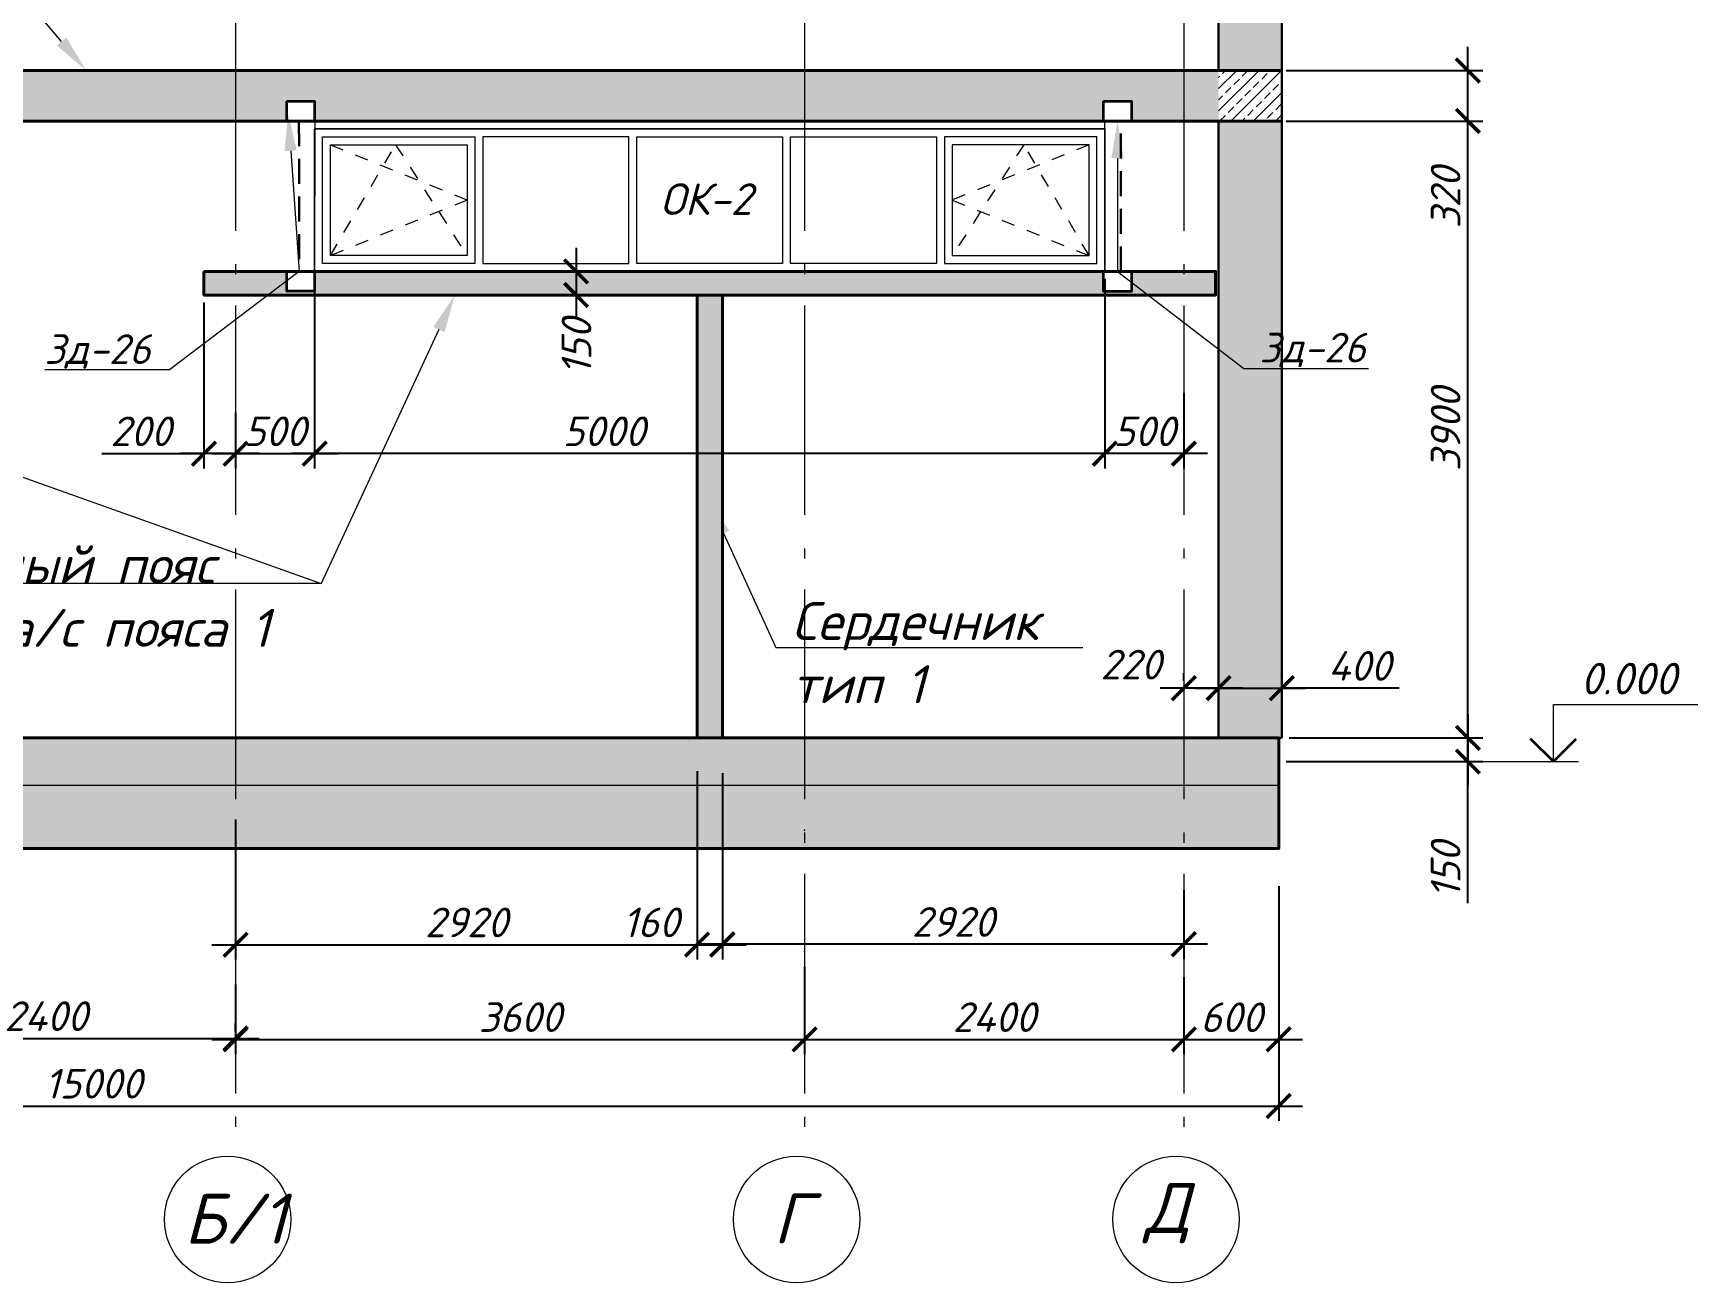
# Model space of a CAD drawing. Header units: millimetres. Extents: x -238377 to 196118, y -123284 to 30177.
# Drawn here: x 168421 to 178952, y -115745 to -107845 of the extents above; entities that cross this region are included whole.
import ezdxf
from ezdxf import colors
from ezdxf.entities.mleader import LeaderData, LeaderLine
from ezdxf.math import Vec2, Vec3

# ---------------------------------------------------------------- set-up
doc = ezdxf.new("R2010")
doc.units = ezdxf.units.MM
doc.header["$MEASUREMENT"] = 0
for name, pattern in [('Double Dashed', [1797.222233, 1325, -211.666656, 63.333344, -197.222233]), ('HIDDEN2', [4.7625, 3.175, -1.5875]), ('Штриховая', [5644.444466, 2822.222233, -2822.222233])]:
    doc.linetypes.add(name, pattern=pattern)
doc.layers.get('0').update_dxf_attribs({"lineweight": 5})
doc.layers.add('#Hatch', color=7, linetype='Continuous', lineweight=5, true_color=0x4d4d4d)
doc.layers.add('#Каркас', color=7, linetype='Continuous', lineweight=5, true_color=0x757575)
for name, color, linetype, lineweight in [('#Бетон монолитные пояса', 34, 'Continuous', 35), ('#Бетон разрез', 20, 'Continuous', 40), ('#Выноски', 150, 'Continuous', 15), ('#Газобетон', 152, 'Continuous', 35), ('#размеры', 7, 'Continuous', 5), ('Линия пунктир', 190, 'HIDDEN2', 9), ('Окна ArchiCAD_Ном._пера__95', 251, 'Continuous', 9), ('оси_Ном._пера__96', 7, 'Continuous', 5), ('оси_Ном._пера__97', 7, 'Continuous', 20), ('чертеж_Ном._пера__91', 250, 'Continuous', 5), ('чертеж_Ном._пера__96', 7, 'Continuous', 13), ('чертеж_Ном._пера__98', 7, 'Continuous', 35)]:
    doc.layers.add(name, color=color, linetype=linetype, lineweight=lineweight)
doc.layers.add('NoPrint', color=18, linetype='Continuous', plot=False)
doc.layers.add('оси', color=7, linetype='Continuous')
doc.styles.add('STEP PR', font='isocpeui.ttf')
doc.dimstyles.new('SPDS', dxfattribs={"dimscale": 10, "dimtxt": 2.5, "dimasz": 2, "dimexe": 1.25, "dimexo": 0.625, "dimtad": 1, "dimdec": 0, "dimrnd": 0.001, "dimtxsty": 'STEP PR', "dimblk": 'ARCHTICK', "dimcen": 2.5, "dimdle": 2, "dimclrd": 256, "dimclre": 256, "dimclrt": 7, "dimadec": 0, "dimazin": 2, "dimtfac": 0.75, "dimtdec": 0, "dimtmove": 1, "dimatfit": 3, "dimfxl": 1, "dimtolj": 1, "dimarcsym": 1})

# ---------------------------------------------------------------- blocks, each defined once
blk = doc.blocks.new('_ArchTick')
at = {"color": 0, "linetype": 'ByBlock', "const_width": 0.15}
blk.add_lwpolyline([(-0.5, -0.5), (0.5, 0.5)], dxfattribs=at)
blk = doc.blocks.new('*D887')
at = {"layer": '#размеры', "lineweight": -2, "transparency": 16777216}
for p, q in [((173301, -113860), (173301, -114300)), ((175701, -113986), (175701, -114300)), ((173151, -114207), (175851, -114207))]:
    blk.add_line(p, q, dxfattribs=at)
at = {"layer": 'Defpoints', "color": 0, "transparency": 16777216}
for p in [(173301, -113814), (175701, -113939), (175701, -114207)]:
    blk.add_point(p, dxfattribs=at)
at = {"layer": '#размеры', "lineweight": -2, "transparency": 16777216, "xscale": 150, "yscale": 150, "zscale": 150, "rotation": 180}
blk.add_blockref('_ArchTick', (173301, -114207), dxfattribs=at)
at = {"layer": '#размеры', "lineweight": -2, "transparency": 16777216, "xscale": 150, "yscale": 150, "zscale": 150}
blk.add_blockref('_ArchTick', (175701, -114207), dxfattribs=at)
at = {"layer": '#размеры', "color": 7, "lineweight": 5, "transparency": 16777216, "insert": (174501, -114066), "char_height": 187.5, "attachment_point": 5, "style": 'STEP PR'}
blk.add_mtext('\\A1;2400', dxfattribs=at)
blk = doc.blocks.new('*D888')
at = {"layer": '#размеры', "lineweight": -2, "transparency": 16777216}
for p, q in [((173301, -113747), (173301, -114300)), ((169701, -113860), (169701, -114300)), ((169551, -114207), (173451, -114207))]:
    blk.add_line(p, q, dxfattribs=at)
at = {"layer": 'Defpoints', "color": 0, "transparency": 16777216}
for p in [(173301, -113701), (169701, -113814), (173301, -114207)]:
    blk.add_point(p, dxfattribs=at)
at = {"layer": '#размеры', "lineweight": -2, "transparency": 16777216, "xscale": 150, "yscale": 150, "zscale": 150, "rotation": 180}
blk.add_blockref('_ArchTick', (169701, -114207), dxfattribs=at)
at = {"layer": '#размеры', "lineweight": -2, "transparency": 16777216, "xscale": 150, "yscale": 150, "zscale": 150}
blk.add_blockref('_ArchTick', (173301, -114207), dxfattribs=at)
at = {"layer": '#размеры', "color": 7, "lineweight": 5, "transparency": 16777216, "insert": (171501, -114066), "char_height": 187.5, "attachment_point": 5, "style": 'STEP PR'}
blk.add_mtext('\\A1;3600', dxfattribs=at)
blk = doc.blocks.new('A$C2414244B')
at = {"layer": 'Окна ArchiCAD_Ном._пера__95', "color": 251, "linetype": 'Continuous', "true_color": 0x5c5c5c}
for p, q in [((-3328, 555), (-3328, -345)), ((1672, 555), (-3328, 555)), ((1672, -345), (1672, 555)), ((1672, 555), (1672, -345)), ((-3328, -345), (1672, -345))]:
    blk.add_line(p, q, dxfattribs=at)
at = {"layer": 'Окна ArchiCAD_Ном._пера__95', "color": 251, "lineweight": 15, "true_color": 0x5c5c5c}
blk.add_lwpolyline([(-3328, 555), (1672, 555), (1672, -346), (-3328, -346)], close=True, dxfattribs=at)
at = {"layer": 'Окна ArchiCAD_Ном._пера__95', "color": 251, "true_color": 0x5c5c5c}
for points in [[(-3278, 505), (-2313, 505), (-2313, -296), (-3278, -296)], [(-3228, 455), (-2363, 455), (-2363, -246), (-3228, -246)], [(-1340, 505), (-2263, 505), (-2263, -296), (-1340, -296)], [(-1290, 505), (-367, 505), (-367, -296), (-1290, -296)], [(-317, 505), (606, 505), (606, -296), (-317, -296)], [(1622, 505), (657, 505), (657, -296), (1622, -296)], [(1572, 455), (707, 455), (707, -246), (1572, -246)]]:
    blk.add_lwpolyline(points, close=True, dxfattribs=at)
at = {"layer": 'Окна ArchiCAD_Ном._пера__95', "color": 251, "linetype": 'Штриховая', "ltscale": 0.03, "true_color": 0x5c5c5c}
for points in [[(-3228, -246), (-2815, 455), (-2363, -246)], [(-3228, 455), (-2363, 105), (-3228, -246)], [(1572, -246), (1160, 455), (707, -246)], [(1572, 455), (707, 105), (1572, -246)]]:
    blk.add_lwpolyline(points, dxfattribs=at)
blk = doc.blocks.new('*D889')
at = {"layer": '#размеры', "lineweight": -2, "transparency": 16777216}
for p, q in [((177498, -108550), (177498, -107930)), ((176348, -108080), (177592, -108080)), ((176348, -108400), (177592, -108400)), ((177498, -109131), (177498, -108400))]:
    blk.add_line(p, q, dxfattribs=at)
at = {"layer": 'Defpoints', "color": 0, "transparency": 16777216}
for p in [(176301, -108080), (177498, -108080), (176301, -108400)]:
    blk.add_point(p, dxfattribs=at)
at = {"layer": '#размеры', "lineweight": -2, "transparency": 16777216, "xscale": 150, "yscale": 150, "zscale": 150}
for p, rotation in [((177498, -108080), 90), ((177498, -108400), 270)]:
    blk.add_blockref('_ArchTick', p, dxfattribs=dict(at, rotation=rotation))
at = {"layer": '#размеры', "color": 7, "lineweight": 5, "transparency": 16777216, "insert": (177357, -108885), "char_height": 187.5, "attachment_point": 5, "rotation": 90, "style": 'STEP PR'}
blk.add_mtext('\\A1;320', dxfattribs=at)
blk = doc.blocks.new('*D890')
at = {"layer": '#размеры', "lineweight": -2, "transparency": 16777216}
for p, q in [((161301, -112070), (161301, -114721)), ((176301, -113238), (176301, -114721)), ((161151, -114628), (176451, -114628))]:
    blk.add_line(p, q, dxfattribs=at)
at = {"layer": 'Defpoints', "color": 0, "transparency": 16777216}
for p in [(161301, -112023), (176301, -113191), (176301, -114628)]:
    blk.add_point(p, dxfattribs=at)
at = {"layer": '#размеры', "lineweight": -2, "transparency": 16777216, "xscale": 150, "yscale": 150, "zscale": 150, "rotation": 180}
blk.add_blockref('_ArchTick', (161301, -114628), dxfattribs=at)
at = {"layer": '#размеры', "lineweight": -2, "transparency": 16777216, "xscale": 150, "yscale": 150, "zscale": 150}
blk.add_blockref('_ArchTick', (176301, -114628), dxfattribs=at)
at = {"layer": '#размеры', "color": 7, "lineweight": 5, "transparency": 16777216, "insert": (168801, -114487), "char_height": 187.5, "attachment_point": 5, "style": 'STEP PR'}
blk.add_mtext('\\A1;15000', dxfattribs=at)
blk = doc.blocks.new('*D891')
at = {"layer": '#размеры', "lineweight": -2, "transparency": 16777216}
for p, q in [((167301, -113547), (167301, -114294)), ((169701, -114154), (169701, -114107)), ((167151, -114201), (169851, -114201))]:
    blk.add_line(p, q, dxfattribs=at)
at = {"layer": 'Defpoints', "color": 0, "transparency": 16777216}
for p in [(167301, -113500), (169701, -114201), (169701, -114201)]:
    blk.add_point(p, dxfattribs=at)
at = {"layer": '#размеры', "lineweight": -2, "transparency": 16777216, "xscale": 150, "yscale": 150, "zscale": 150, "rotation": 180}
blk.add_blockref('_ArchTick', (167301, -114201), dxfattribs=at)
at = {"layer": '#размеры', "lineweight": -2, "transparency": 16777216, "xscale": 150, "yscale": 150, "zscale": 150}
blk.add_blockref('_ArchTick', (169701, -114201), dxfattribs=at)
at = {"layer": '#размеры', "color": 7, "lineweight": 5, "transparency": 16777216, "insert": (168501, -114060), "char_height": 187.5, "attachment_point": 5, "style": 'STEP PR'}
blk.add_mtext('\\A1;2400', dxfattribs=at)
blk = doc.blocks.new('*D893')
at = {"layer": '#размеры', "lineweight": -2, "transparency": 16777216}
for p, q in [((171856, -109201), (171856, -109650)), ((171853, -109351), (171950, -109351)), ((171853, -109500), (171950, -109500))]:
    blk.add_line(p, q, dxfattribs=at)
at = {"layer": 'Defpoints', "color": 0, "transparency": 16777216}
for p in [(171806, -109351), (171806, -109500), (171856, -109500)]:
    blk.add_point(p, dxfattribs=at)
at = {"layer": '#размеры', "lineweight": -2, "transparency": 16777216, "xscale": 150, "yscale": 150, "zscale": 150}
for p, rotation in [((171856, -109351), 90), ((171856, -109500), 270)]:
    blk.add_blockref('_ArchTick', p, dxfattribs=dict(at, rotation=rotation))
at = {"layer": '#размеры', "color": 7, "transparency": 16777216, "insert": (171858, -109827), "char_height": 187.5, "attachment_point": 5, "rotation": 90, "style": 'STEP PR'}
blk.add_mtext('\\A1;150', dxfattribs=at)
blk = doc.blocks.new('*D989')
at = {"layer": '#размеры', "lineweight": -2, "transparency": 16777216}
for p, q in [((175201, -109398), (175201, -110597)), ((175701, -110119), (175701, -110597)), ((175851, -110503), (175051, -110503))]:
    blk.add_line(p, q, dxfattribs=at)
at = {"layer": 'Defpoints', "color": 0, "transparency": 16777216}
for p in [(175201, -109351), (175701, -110072), (175201, -110503)]:
    blk.add_point(p, dxfattribs=at)
at = {"layer": '#размеры', "lineweight": -2, "transparency": 16777216, "xscale": 150, "yscale": 150, "zscale": 150, "rotation": 180}
blk.add_blockref('_ArchTick', (175201, -110503), dxfattribs=at)
at = {"layer": '#размеры', "lineweight": -2, "transparency": 16777216, "xscale": 150, "yscale": 150, "zscale": 150}
blk.add_blockref('_ArchTick', (175701, -110503), dxfattribs=at)
at = {"layer": '#размеры', "color": 7, "lineweight": 5, "transparency": 16777216, "insert": (175451, -110362), "char_height": 187.5, "attachment_point": 5, "style": 'STEP PR'}
blk.add_mtext('\\A1;500', dxfattribs=at)
blk = doc.blocks.new('*D990')
at = {"layer": '#размеры', "lineweight": -2, "transparency": 16777216}
for p, q in [((170201, -109397), (170201, -110597)), ((175201, -109398), (175201, -110597)), ((175351, -110503), (170051, -110503))]:
    blk.add_line(p, q, dxfattribs=at)
at = {"layer": 'Defpoints', "color": 0, "transparency": 16777216}
for p in [(170201, -109350), (175201, -109351), (170201, -110503)]:
    blk.add_point(p, dxfattribs=at)
at = {"layer": '#размеры', "lineweight": -2, "transparency": 16777216, "xscale": 150, "yscale": 150, "zscale": 150, "rotation": 180}
blk.add_blockref('_ArchTick', (170201, -110503), dxfattribs=at)
at = {"layer": '#размеры', "lineweight": -2, "transparency": 16777216, "xscale": 150, "yscale": 150, "zscale": 150}
blk.add_blockref('_ArchTick', (175201, -110503), dxfattribs=at)
at = {"layer": '#размеры', "color": 7, "lineweight": 5, "transparency": 16777216, "insert": (172032, -110362), "char_height": 187.5, "attachment_point": 5, "style": 'STEP PR'}
blk.add_mtext('\\A1;5000', dxfattribs=at)
blk = doc.blocks.new('*D895')
at = {"layer": '#размеры', "lineweight": -2, "transparency": 16777216}
for p, q in [((176301, -113238), (176301, -114301)), ((175701, -113813), (175701, -114301)), ((175551, -114207), (176451, -114207))]:
    blk.add_line(p, q, dxfattribs=at)
at = {"layer": 'Defpoints', "color": 0, "transparency": 16777216}
for p in [(176301, -113191), (175701, -113766), (176301, -114207)]:
    blk.add_point(p, dxfattribs=at)
at = {"layer": '#размеры', "lineweight": -2, "transparency": 16777216, "xscale": 150, "yscale": 150, "zscale": 150, "rotation": 180}
blk.add_blockref('_ArchTick', (175701, -114207), dxfattribs=at)
at = {"layer": '#размеры', "lineweight": -2, "transparency": 16777216, "xscale": 150, "yscale": 150, "zscale": 150}
blk.add_blockref('_ArchTick', (176301, -114207), dxfattribs=at)
at = {"layer": '#размеры', "color": 7, "lineweight": 5, "transparency": 16777216, "insert": (176001, -114067), "char_height": 187.5, "attachment_point": 5, "style": 'STEP PR'}
blk.add_mtext('\\A1;600', dxfattribs=at)
blk = doc.blocks.new('*D901')
at = {"layer": '#размеры', "lineweight": -2, "transparency": 16777216}
for p, q in [((172781, -112524), (172781, -113699)), ((175701, -113264), (175701, -113699)), ((175851, -113605), (172631, -113605))]:
    blk.add_line(p, q, dxfattribs=at)
at = {"layer": 'Defpoints', "color": 0, "transparency": 16777216}
for p in [(172781, -112477), (175701, -113217), (172781, -113605)]:
    blk.add_point(p, dxfattribs=at)
at = {"layer": '#размеры', "lineweight": -2, "transparency": 16777216, "xscale": 150, "yscale": 150, "zscale": 150, "rotation": 180}
blk.add_blockref('_ArchTick', (172781, -113605), dxfattribs=at)
at = {"layer": '#размеры', "lineweight": -2, "transparency": 16777216, "xscale": 150, "yscale": 150, "zscale": 150}
blk.add_blockref('_ArchTick', (175701, -113605), dxfattribs=at)
at = {"layer": '#размеры', "color": 7, "lineweight": 5, "transparency": 16777216, "insert": (174241, -113464), "char_height": 187.5, "attachment_point": 5, "style": 'STEP PR'}
blk.add_mtext('\\A1;2920', dxfattribs=at)
blk = doc.blocks.new('*D902')
at = {"layer": '#размеры', "lineweight": -2, "transparency": 16777216}
for p, q in [((172621, -112511), (172621, -113702)), ((169701, -112816), (169701, -113702)), ((169551, -113608), (172771, -113608))]:
    blk.add_line(p, q, dxfattribs=at)
at = {"layer": 'Defpoints', "color": 0, "transparency": 16777216}
for p in [(172621, -112464), (169701, -112769), (172621, -113608)]:
    blk.add_point(p, dxfattribs=at)
at = {"layer": '#размеры', "lineweight": -2, "transparency": 16777216, "xscale": 150, "yscale": 150, "zscale": 150, "rotation": 180}
blk.add_blockref('_ArchTick', (169701, -113608), dxfattribs=at)
at = {"layer": '#размеры', "lineweight": -2, "transparency": 16777216, "xscale": 150, "yscale": 150, "zscale": 150}
blk.add_blockref('_ArchTick', (172621, -113608), dxfattribs=at)
at = {"layer": '#размеры', "color": 7, "lineweight": 5, "transparency": 16777216, "insert": (171161, -113467), "char_height": 187.5, "attachment_point": 5, "style": 'STEP PR'}
blk.add_mtext('\\A1;2920', dxfattribs=at)
blk = doc.blocks.new('*D903')
at = {"layer": '#размеры', "lineweight": -2, "transparency": 16777216}
for p, q in [((172621, -112511), (172621, -113702)), ((172781, -112524), (172781, -113702)), ((172471, -113608), (172931, -113608))]:
    blk.add_line(p, q, dxfattribs=at)
at = {"layer": 'Defpoints', "color": 0, "transparency": 16777216}
for p in [(172621, -112464), (172781, -112477), (172781, -113608)]:
    blk.add_point(p, dxfattribs=at)
at = {"layer": '#размеры', "lineweight": -2, "transparency": 16777216, "xscale": 150, "yscale": 150, "zscale": 150, "rotation": 180}
blk.add_blockref('_ArchTick', (172621, -113608), dxfattribs=at)
at = {"layer": '#размеры', "lineweight": -2, "transparency": 16777216, "xscale": 150, "yscale": 150, "zscale": 150}
blk.add_blockref('_ArchTick', (172781, -113608), dxfattribs=at)
at = {"layer": '#размеры', "color": 7, "lineweight": 5, "transparency": 16777216, "insert": (172329, -113467), "char_height": 187.5, "attachment_point": 5, "style": 'STEP PR'}
blk.add_mtext('\\A1;160', dxfattribs=at)
blk = doc.blocks.new('*D904')
at = {"layer": '#размеры', "lineweight": -2, "transparency": 16777216}
for p, q in [((170201, -109548), (170201, -110597)), ((169701, -110246), (169701, -110597)), ((169551, -110503), (170351, -110503))]:
    blk.add_line(p, q, dxfattribs=at)
at = {"layer": 'Defpoints', "color": 0, "transparency": 16777216}
for p in [(170201, -109501), (169701, -110199), (170201, -110503)]:
    blk.add_point(p, dxfattribs=at)
at = {"layer": '#размеры', "lineweight": -2, "transparency": 16777216, "xscale": 150, "yscale": 150, "zscale": 150, "rotation": 180}
blk.add_blockref('_ArchTick', (169701, -110503), dxfattribs=at)
at = {"layer": '#размеры', "lineweight": -2, "transparency": 16777216, "xscale": 150, "yscale": 150, "zscale": 150}
blk.add_blockref('_ArchTick', (170201, -110503), dxfattribs=at)
at = {"layer": '#размеры', "color": 7, "lineweight": 5, "transparency": 16777216, "insert": (169951, -110362), "char_height": 187.5, "attachment_point": 5, "style": 'STEP PR'}
blk.add_mtext('\\A1;500', dxfattribs=at)
blk = doc.blocks.new('*D862')
at = {"layer": '#размеры', "lineweight": -2, "transparency": 16777216}
for p, q in [((177498, -112450), (177498, -108250)), ((176348, -108400), (177592, -108400)), ((176368, -112300), (177592, -112300))]:
    blk.add_line(p, q, dxfattribs=at)
at = {"layer": 'Defpoints', "color": 0, "transparency": 16777216}
for p in [(176301, -108400), (177498, -108400), (176321, -112300)]:
    blk.add_point(p, dxfattribs=at)
at = {"layer": '#размеры', "lineweight": -2, "transparency": 16777216, "xscale": 150, "yscale": 150, "zscale": 150}
for p, rotation in [((177498, -108400), 90), ((177498, -112300), 270)]:
    blk.add_blockref('_ArchTick', p, dxfattribs=dict(at, rotation=rotation))
at = {"layer": '#размеры', "color": 7, "lineweight": 5, "transparency": 16777216, "insert": (177357, -110350), "char_height": 187.5, "attachment_point": 5, "rotation": 90, "style": 'STEP PR'}
blk.add_mtext('\\A1;3900', dxfattribs=at)
blk = doc.blocks.new('Отметка высоты (ГОСТ)[26]_3', base_point=(115341, -142))
at = {"layer": 'чертеж_Ном._пера__96', "linetype": 'Continuous', "lineweight": 5}
for p, q in [((115341, -142), (115341, 308)), ((115341, 308), (116483, 308)), ((114709, -142), (115541, -142))]:
    blk.add_line(p, q, dxfattribs=at)
at = {"layer": 'чертеж_Ном._пера__98', "linetype": 'Continuous'}
for q in [(115161, 38), (115521, 38)]:
    blk.add_line((115341, -142), q, dxfattribs=at)
blk = doc.blocks.new('*D867')
at = {"layer": '#размеры', "lineweight": -2, "transparency": 16777216}
for p, q in [((177498, -112150), (177498, -112600)), ((176368, -112300), (177592, -112300)), ((176348, -112450), (177592, -112450)), ((177498, -113346), (177498, -112450))]:
    blk.add_line(p, q, dxfattribs=at)
at = {"layer": 'Defpoints', "color": 0, "transparency": 16777216}
for p in [(176321, -112300), (176301, -112450), (177498, -112450)]:
    blk.add_point(p, dxfattribs=at)
at = {"layer": '#размеры', "lineweight": -2, "transparency": 16777216, "xscale": 150, "yscale": 150, "zscale": 150}
for p, rotation in [((177498, -112300), 90), ((177498, -112450), 270)]:
    blk.add_blockref('_ArchTick', p, dxfattribs=dict(at, rotation=rotation))
at = {"layer": '#размеры', "color": 7, "lineweight": 5, "transparency": 16777216, "insert": (177357, -113136), "char_height": 187.5, "attachment_point": 5, "rotation": 90, "style": 'STEP PR'}
blk.add_mtext('\\A1;150', dxfattribs=at)
blk = doc.blocks.new('*D860')
at = {"layer": '#размеры', "lineweight": -2, "transparency": 16777216}
for p, q in [((175921, -111970), (175921, -111892)), ((176321, -111939), (176321, -111892)), ((175771, -111986), (176471, -111986)), ((177063, -111986), (176321, -111986))]:
    blk.add_line(p, q, dxfattribs=at)
at = {"layer": 'Defpoints', "color": 0, "transparency": 16777216}
for p in [(175921, -112016), (176321, -111986), (176321, -111986)]:
    blk.add_point(p, dxfattribs=at)
at = {"layer": '#размеры', "lineweight": -2, "transparency": 16777216, "xscale": 150, "yscale": 150, "zscale": 150, "rotation": 180}
blk.add_blockref('_ArchTick', (175921, -111986), dxfattribs=at)
at = {"layer": '#размеры', "lineweight": -2, "transparency": 16777216, "xscale": 150, "yscale": 150, "zscale": 150}
blk.add_blockref('_ArchTick', (176321, -111986), dxfattribs=at)
at = {"layer": '#размеры', "color": 7, "lineweight": 5, "transparency": 16777216, "insert": (176812, -111845), "char_height": 187.5, "attachment_point": 5, "style": 'STEP PR'}
blk.add_mtext('\\A1;400', dxfattribs=at)
blk = doc.blocks.new('*D968')
at = {"layer": '#размеры', "lineweight": -2, "transparency": 16777216}
for p, q in [((175701, -111939), (175701, -111892)), ((175921, -111939), (175921, -111892)), ((176071, -111986), (175551, -111986))]:
    blk.add_line(p, q, dxfattribs=at)
at = {"layer": 'Defpoints', "color": 0, "transparency": 16777216}
for p in [(175701, -111986), (175701, -111986), (175921, -111986)]:
    blk.add_point(p, dxfattribs=at)
at = {"layer": '#размеры', "lineweight": -2, "transparency": 16777216, "xscale": 150, "yscale": 150, "zscale": 150, "rotation": 180}
blk.add_blockref('_ArchTick', (175701, -111986), dxfattribs=at)
at = {"layer": '#размеры', "lineweight": -2, "transparency": 16777216, "xscale": 150, "yscale": 150, "zscale": 150}
blk.add_blockref('_ArchTick', (175921, -111986), dxfattribs=at)
at = {"layer": '#размеры', "color": 7, "lineweight": 5, "transparency": 16777216, "insert": (175365, -111837), "char_height": 187.5, "attachment_point": 5, "style": 'STEP PR'}
blk.add_mtext('\\A1;220', dxfattribs=at)
blk = doc.blocks.new('*D1006')
at = {"layer": '#размеры', "lineweight": -2, "transparency": 16777216}
for p, q in [((169501, -109548), (169501, -110597)), ((169701, -110251), (169701, -110597)), ((168855, -110503), (169501, -110503)), ((169851, -110503), (169351, -110503))]:
    blk.add_line(p, q, dxfattribs=at)
at = {"layer": 'Defpoints', "color": 0, "transparency": 16777216}
for p in [(169501, -109501), (169701, -110204), (169501, -110503)]:
    blk.add_point(p, dxfattribs=at)
at = {"layer": '#размеры', "lineweight": -2, "transparency": 16777216, "xscale": 150, "yscale": 150, "zscale": 150, "rotation": 180}
blk.add_blockref('_ArchTick', (169501, -110503), dxfattribs=at)
at = {"layer": '#размеры', "lineweight": -2, "transparency": 16777216, "xscale": 150, "yscale": 150, "zscale": 150}
blk.add_blockref('_ArchTick', (169701, -110503), dxfattribs=at)
at = {"layer": '#размеры', "color": 7, "lineweight": 5, "transparency": 16777216, "insert": (169101, -110362), "char_height": 187.5, "attachment_point": 5, "style": 'STEP PR'}
blk.add_mtext('\\A1;200', dxfattribs=at)

msp = doc.modelspace()

# ---------------------------------------------------------------- hatches: boundary and pattern name
at = {"layer": '#Hatch'}
h = msp.add_hatch(dxfattribs=at)
h.set_pattern_fill('AR-CONC', color=256, scale=20)
h.set_pattern_definition([(50, (0, 0), (143.452037, -12.55043), [15, -165]), (355, (0, 0), (-27.75027, 150.43843), [12, -132]), (100.451444, (11.95, -1.05), (115.70177, 137.888), [12.74804, -140.22842]), (46.1842, (0, 40), (213.44827, -33.10386), [22.5, -247.5]), (96.63564, (17.79, 37.24), (186.93239, 194.82372), [19.12207, -210.34275]), (351.18416, (0, 40), (186.9324, 194.82372), [18, -198]), (21, (20, 30), (119.38141, -80.52378), [15, -165]), (326, (20, 30), (48.66307, 145.03001), [12, -132]), (71.451445, (29.95, 23.29), (168.044475, 64.50623), [12.74804, -140.22842]), (37.5, (0, 0), (2.431971, 66.578771), [0, -130.4, 0, -134, 0, -132.5]), (7.5, (0, 0), (52.613907, 78.882342), [0, -76.4, 0, -127.4, 0, -50.5]), (327.5, (-44.6, 0), (106.764487, -4.510974), [0, -50, 0, -156, 0, -207]), (317.5, (-64.6, 0), (116.637234, 20.020996), [0, -65, 0, -103.6, 0, -147])])
h.paths.add_polyline_path([(176320.9, -108400.2), (175920.9, -108400.2), (175920.9, -112300.2), (176300.8, -112300.2), (176320.9, -112300.2)])
h.paths.add_polyline_path([(176320.9, -101943.8), (175920.9, -101838.1), (175920.9, -107530.2), (176201.2, -107530.2), (176201.2, -107760.2), (175920.9, -107760.2), (175920.9, -108080.2), (176320.9, -108080.2)])
h = msp.add_hatch(dxfattribs=at)
h.set_pattern_fill('ANSI33', color=256, scale=400)
h.paths.add_polyline_path([(164382.3, -104786.5), (164222.3, -104829), (164222.3, -108080.2), (164382.3, -108080.2)])
h.paths.add_polyline_path([(164381.3, -109500.7), (164221.3, -109500.7), (164221.3, -112300.2), (164381.3, -112300.2)])
h.paths.add_polyline_path([(166785.8, -109350.7), (161786.3, -109350.7), (161786.3, -109476.5), (161610.5, -109476.5), (161610.5, -109350.7), (161089.8, -109350.7), (161089.8, -109500.7), (167301.1, -109500.7), (167301.1, -109350.7), (166961.6, -109350.7), (166961.6, -109476.5), (166785.8, -109476.5)])
h.paths.add_polyline_path([(173301.2, -109350.7), (170201.3, -109350.7), (170201.3, -109476.5), (170025.5, -109476.5), (170025.5, -109350.7), (169701.1, -109350.7), (169701.1, -109500.7), (173301.2, -109500.7)])
h.paths.add_polyline_path([(169701.1, -109350.7), (169571.4, -109350.7), (169501.9, -109500.7), (169701.1, -109500.7)])
h.paths.add_polyline_path([(175193, -109350.7), (173301.2, -109350.7), (173301.2, -109500.7), (175701.2, -109500.7), (175701.2, -109350.7), (175368.8, -109350.7), (175368.8, -109477), (175193, -109477)])
h.paths.add_polyline_path([(175901.2, -109350.7), (175767.5, -109350.7), (175844.3, -109500.7), (175901.2, -109500.7)])
h.paths.add_polyline_path([(175767.5, -109350.7), (175701.2, -109350.7), (175701.2, -109500.7), (175844.3, -109500.7)])
h.paths.add_polyline_path([(172782.4, -109500.7), (172622.4, -109500.7), (172622.4, -112300.2), (172782.4, -112300.2)])
h.paths.add_polyline_path([(167501.1, -109500.7), (167501.1, -109350.7), (167301.1, -109350.7), (167301.1, -109500.7)])
h.paths.add_polyline_path([(169501.1, -109350.7), (169501.1, -109500.7), (169501.9, -109500.7), (169571.4, -109350.7)])
h = msp.add_hatch(dxfattribs=at)
h.set_pattern_fill('ANSI33', color=256, scale=400)
h.paths.add_polyline_path([(161301.1, -108080.2), (161301.1, -108400.2), (161625.8, -108400.2), (161625.8, -108273.9), (161801.6, -108273.9), (161801.6, -108400.2), (166801.1, -108400.2), (166801.1, -108273.9), (166976.9, -108273.9), (166976.9, -108400.2), (167301.1, -108400.2), (167301.1, -108080.2)])
h.paths.add_polyline_path([(161301.1, -108080.2), (161081.1, -108080.2), (161081.1, -108400.2), (161301.1, -108400.2)])
h.paths.add_polyline_path([(169701.1, -108080.2), (167301.1, -108080.2), (167301.1, -108400.2), (169701.1, -108400.2)])
h.paths.add_polyline_path([(173301.2, -108080.2), (169701.1, -108080.2), (169701.1, -108400.2), (170025.5, -108400.2), (170025.5, -108273.9), (170201.3, -108273.9), (170201.3, -108400.2), (173301.2, -108400.2)])
h.paths.add_polyline_path([(175193, -108273.9), (175368.8, -108273.9), (175368.8, -108400.2), (175701.2, -108400.2), (175701.2, -108080.2), (173301.2, -108080.2), (173301.2, -108400.2), (175193, -108400.2)])
h.paths.add_polyline_path([(175920.9, -108080.2), (175701.2, -108080.2), (175701.2, -108400.2), (175920.9, -108400.2)])
h.paths.add_polyline_path([(176107.1, -110048.2), (176920.3, -110048.2), (176920.3, -109598.2), (176107.1, -109598.2)], flags=9)
h = msp.add_hatch(dxfattribs=at)
h.set_pattern_fill('ANSI33', color=256, scale=400)
h.paths.add_polyline_path([(176320.9, -108080.2), (175920.9, -108080.2), (175920.9, -108400.2), (176320.9, -108400.2)])
at = {"layer": '#Hatch', "linetype": 'Continuous', "true_color": 0xd9d9d9}
msp.add_hatch(color=254, dxfattribs=at).paths.add_polyline_path([(176300.8, -112300.2), (160481.2, -112300.2), (160481.2, -113000.2), (176300.8, -113000.2)])

# ---------------------------------------------------------------- linework, layer by layer
at = {"layer": '#Бетон монолитные пояса', "lineweight": 40}
for points in [[(160701.1, -108080.2), (176320.9, -108080.2)], [(160701.1, -108400.2), (176320.9, -108400.2)], [(169501.1, -109350.7), (175901.2, -109350.7), (175901.2, -109500.7), (169501.1, -109500.7), (169501.1, -109350.7)], [(172782.4, -109500.7), (172782.4, -112300.2), (172622.4, -112300.2), (172622.4, -109500.7)]]:
    msp.add_lwpolyline(points, dxfattribs=at)
at = {"layer": '#Бетон разрез', "linetype": 'Continuous'}
msp.add_lwpolyline([(176300.8, -112300.2), (160481.2, -112300.2), (160481.2, -113000.2), (176300.8, -113000.2)], close=True, dxfattribs=at)
at = {"layer": '#Газобетон', "lineweight": 30}
for points in [[(176320.9, -112300.2), (176320.9, -101793.9)], [(175920.9, -108080.2), (175920.9, -107760.2), (176201.2, -107760.2), (176201.2, -107530.2), (175920.9, -107530.2)], [(175920.9, -112300.2), (175920.9, -108400.2)], [(176320.9, -112300.2), (176300.8, -112300.2), (176320.9, -112300.2)]]:
    msp.add_lwpolyline(points, dxfattribs=at)
at = {"layer": '#Каркас'}
for p, q in [((170201.6, -108400.7), (170201.1, -109351.2)), ((175201.1, -109350.7), (175201.1, -108400.2))]:
    msp.add_line(p, q, dxfattribs=at)
at = {"layer": 'NoPrint', "color": 254, "lineweight": 5, "true_color": 0xe6e6e6}
msp.add_lwpolyline([(158781.3, -112600.2), (176300.8, -112600.2)], dxfattribs=at)
at = {"layer": 'Линия пунктир', "color": 6, "lineweight": 30, "ltscale": 50}
for p, q in [((170102.2, -108400.7), (170103.3, -109351.5)), ((175301.1, -109351), (175301.1, -108400.2))]:
    msp.add_line(p, q, dxfattribs=at)
at = {"layer": 'оси_Ном._пера__96', "linetype": 'Double Dashed'}
for p, q in [((169701.1, -104174.1), (169701.1, -114948.4)), ((173301.2, -104174.1), (173301.2, -114948.4)), ((175701.2, -104174.1), (175701.2, -114948.4)), ((169701.1, -113648.4), (169701.1, -114548.4)), ((173301.2, -113648.4), (173301.2, -114548.4)), ((175701.2, -113648.4), (175701.2, -114548.4))]:
    msp.add_line(p, q, dxfattribs=at)
for p in [(173301.2, -112884), (173301.2, -112884), (169701.1, -113648.4), (169701.1, -113648.4), (173301.2, -113648.4), (173301.2, -113648.4), (175701.2, -113648.4), (175701.2, -113648.4)]:
    msp.add_point(p, dxfattribs=at)
at = {"layer": 'оси_Ном._пера__97', "linetype": 'Continuous'}
for centre in [(169651.1, -115345.2), (169651.1, -115345.2), (173251.2, -115345.2), (173251.2, -115345.2), (175651.2, -115345.2), (175651.2, -115345.2)]:
    msp.add_circle(centre, 400, dxfattribs=at)
at = {"layer": 'чертеж_Ном._пера__98'}
for points in [[(170025.5, -108273.9), (170201.3, -108273.9), (170201.3, -108400.2), (170025.5, -108400.2)], [(175193, -108273.9), (175368.8, -108273.9), (175368.8, -108400.2), (175193, -108400.2)], [(170025.5, -109350.2), (170201.3, -109350.2), (170201.3, -109476.5), (170025.5, -109476.5)], [(175193, -109350.7), (175368.8, -109350.7), (175368.8, -109477), (175193, -109477)]]:
    msp.add_lwpolyline(points, close=True, dxfattribs=at)

# ---------------------------------------------------------------- block references
at = {"layer": 'Окна ArchiCAD_Ном._пера__95', "color": 251}
msp.add_blockref('A$C2414244B', (173528.9, -109004.8), dxfattribs=at)
at = {"layer": 'чертеж_Ном._пера__91', "linetype": 'Continuous', "xscale": 0.8, "yscale": 0.8, "zscale": 0.8}
msp.add_blockref('Отметка высоты (ГОСТ)[26]_3', (178038.6, -112450.2), dxfattribs=at)

# ---------------------------------------------------------------- texts
at = {"layer": 'оси', "color": 251, "linetype": 'Continuous', "lineweight": 13, "char_height": 316.8, "attachment_point": 9, "style": 'STEP PR'}
for s, insert in [('Б/1', (170020.5, -115498.8)), ('Г', (173338.6, -115496.3)), ('Д', (175738.6, -115496.3))]:
    msp.add_mtext(s, dxfattribs=dict(at, insert=insert))
at = {"layer": 'чертеж_Ном._пера__96', "style": 'STEP PR'}
msp.add_text('0.000', height=200, dxfattribs=at).set_placement((178210.4, -112025.5))
at = {"layer": 'чертеж_Ном._пера__96', "insert": (172386.8, -108994.1), "char_height": 200, "attachment_point": 7, "style": 'STEP PR'}
msp.add_mtext('ОК-2', dxfattribs=at)

# ---------------------------------------------------------------- dimensions: what is measured, and where the dimension line sits
at = {"layer": '#размеры', "lineweight": 5}
for base, p1, p2, angle, override, picture, middle in [((177498.1, -108080.2), (176301.2, -108400.2), (176301.2, -108080.2), 90, {"dimscale": 75, "dimtxsty": 'STEP PR'}, '*D889', (177478.1, -108885.4)), ((169501.1, -110502.9), (169701.1, -110204.3), (169501.1, -109500.7), 180, {"dimscale": 75}, '*D1006', (169100.8, -110501.7)), ((177498.1, -112450.2), (176320.9, -112300.2), (176300.8, -112450.2), 90, {"dimscale": 75, "dimtxsty": 'STEP PR'}, '*D867', (177300, -113136.4))]:
    dim = msp.add_linear_dim(base=base, p1=p1, p2=p2, angle=angle, dimstyle='SPDS', override=override, dxfattribs=at)
    dim.commit()
    dim.dimension.update_dxf_attribs({"geometry": picture, "text_midpoint": middle, "dimtype": 160})
dim = msp.add_linear_dim(base=(177498.1, -108400.2), p1=(176320.9, -112300.2), p2=(176301.2, -108400.2), angle=90, dimstyle='SPDS', override={"dimscale": 75, "dimtxsty": 'STEP PR'}, dxfattribs=at)
dim.commit()
dim.dimension.update_dxf_attribs({"geometry": '*D862', "text_midpoint": (177357.5, -110350.2)})
at = {"layer": '#размеры'}
dim = msp.add_linear_dim(base=(171856.0544287, -109500.1897026), p1=(171806.0544287, -109350.6897026), p2=(171806.0544287, -109500.1897026), angle=90, dimstyle='SPDS', override={"dimscale": 75, "dimtxsty": 'STEP PR'}, dxfattribs=at)
dim.commit()
dim.dimension.update_dxf_attribs({"geometry": '*D893', "text_midpoint": (171998.9858328, -109827.181474), "dimtype": 160})
at = {"layer": '#размеры', "lineweight": 5}
for base, p1, p2, override, picture, middle in [((170201.1, -110502.9), (175201.1, -109350.7), (170201.1, -109350.2), {"dimscale": 75}, '*D990', (172031.7, -110502.9)), ((175201.1, -110502.9), (175701.2, -110072.1), (175201.1, -109350.7), {"dimscale": 75}, '*D989', (175451.2, -110502.9)), ((170201.1, -110502.9), (169701.1, -110199.1), (170201.1, -109500.7), {"dimscale": 75}, '*D904', (169951.1, -110502.9)), ((175701.2, -111985.9), (175920.9, -111985.9), (175701.2, -111985.9), {"dimscale": 75, "dimtxsty": 'STEP PR'}, '*D968', (175365.1, -111977.4)), ((176321.2, -111985.9), (175920.9, -112016.4), (176321.2, -111985.9), {"dimscale": 75, "dimtxsty": 'STEP PR'}, '*D860', (176812.1, -112000.4)), ((172781.4, -113607.8), (172621.4, -112464.4), (172781.4, -112477.4), {"dimscale": 75, "dimtxsty": 'STEP PR'}, '*D903', (172329.2, -113607.8)), ((173301.1, -114206.6), (169701.1, -113813.6), (173301.1, -113700.5), {"dimscale": 75, "dimtxsty": 'STEP PR'}, '*D888', (171501.1, -114206.6)), ((175701.2, -114206.6), (173301.2, -113813.6), (175701.2, -113938.7), {"dimscale": 75, "dimtxsty": 'STEP PR'}, '*D887', (174501.2, -114206.6))]:
    dim = msp.add_linear_dim(base=base, p1=p1, p2=p2, dimstyle='SPDS', override=override, dxfattribs=at)
    dim.commit()
    dim.dimension.update_dxf_attribs({"geometry": picture, "text_midpoint": middle, "dimtype": 160})
for base, p1, p2, picture, middle in [((176300.8, -114627.6), (161301.1, -112023.1), (176300.8, -113191.2), '*D890', (168800.9, -114487)), ((172621.4, -113607.8), (169701.2, -112769.5), (172621.4, -112464.4), '*D902', (171161.3, -113467.2)), ((172781.4, -113604.9), (175701.2, -113216.8), (172781.4, -112477.4), '*D901', (174241.3, -113464.3)), ((176300.8, -114207.3), (175701.2, -113766.4), (176300.8, -113191.2), '*D895', (176001, -114066.7)), ((169701.1, -114200.5), (167301.1, -113500.1), (169701.1, -114200.5), '*D891', (168501.1, -114059.9))]:
    dim = msp.add_linear_dim(base=base, p1=p1, p2=p2, dimstyle='SPDS', override={"dimscale": 75, "dimtxsty": 'STEP PR'}, dxfattribs=at)
    dim.commit()
    dim.dimension.update_dxf_attribs({"geometry": picture, "text_midpoint": middle})

# ---------------------------------------------------------------- leaders
at = {"layer": '#Выноски'}
ml = msp.add_multileader_mtext('Standard', dxfattribs=at)
ml.set_content('Антисейсм.\\Pпояс{\\A1; тип 2     } ', color=256, style='STEP PR')
ml.set_leader_properties(color=256, linetype='ByLayer', lineweight=-1)
ml.build(insert=Vec2(0, 0))
ml.multileader.update_dxf_attribs({"text_left_attachment_type": 6, "text_right_attachment_type": 6, "dogleg_length": 0, "arrow_head_size": 240})
ctx = ml.context
ctx.base_point, ctx.char_height, ctx.arrow_head_size, ctx.landing_gap_size, ctx.plane_origin = Vec3(165819.9, -106883.9), 240, 240, 100, Vec3(172617.7, -118742.8)
ctx.left_attachment, ctx.right_attachment, ctx.text_align_type = 6, 6, 2
notes = []
notes.append((ctx, [(1, (1, 1, 0), (167748.1, -106883.9), (-1, 0), 0, [(0, [(168754.9, -108080.2)], 0, [])])]))
ctx.mtext.insert, ctx.mtext.rotation, ctx.mtext.defined_height, ctx.mtext.alignment, ctx.mtext.flow_direction = Vec3(167648.1, -106595.9), 6.2831853, 130.9, 3, 5
ml = msp.add_multileader_mtext('Standard', dxfattribs=at)
ml.set_content('\\A1;{\\C7;Зд-26}', color=256, style='STEP PR')
ml.set_leader_properties(color=256, linetype='ByLayer', lineweight=-1)
ml.build(insert=Vec2(0, 0))
ml.multileader.update_dxf_attribs({"text_left_attachment_type": 6, "text_right_attachment_type": 6, "dogleg_length": 0, "arrow_head_size": 234, "scale": 0.75})
ctx = ml.context
ctx.base_point, ctx.scale, ctx.char_height, ctx.arrow_head_size, ctx.landing_gap_size, ctx.plane_origin = Vec3(168393.1, -109973.4), 0.75, 187.5, 234, 97.5, Vec3(179369.8, -127993.2)
ctx.left_attachment, ctx.right_attachment = 6, 6
notes.append((ctx, [(1, (1, 1, 0), (169282.7, -109973.4), (-1, 0), 0, [(1, [(170033.4, -108354.3), (170103.2, -109350.7)], 0, [])])]))
ctx.mtext.insert, ctx.mtext.rotation, ctx.mtext.width, ctx.mtext.defined_height, ctx.mtext.flow_direction = Vec3(168490.6, -109748.4), 6.2831853, 1764.103, 443.4, 5
ml = msp.add_multileader_mtext('Standard', dxfattribs=at)
ml.set_content('\\A1;{\\C7;Зд-26}', color=256, style='STEP PR')
ml.set_leader_properties(color=256, linetype='ByLayer', lineweight=-1)
ml.build(insert=Vec2(0, 0))
ml.multileader.update_dxf_attribs({"text_left_attachment_type": 6, "text_right_attachment_type": 6, "dogleg_length": 0, "arrow_head_size": 234, "scale": 0.75})
ctx = ml.context
ctx.base_point, ctx.scale, ctx.char_height, ctx.arrow_head_size, ctx.landing_gap_size, ctx.plane_origin = Vec3(176081.3, -109963.8), 0.75, 187.5, 234, 97.5, Vec3(184537.3, -127993.2)
ctx.left_attachment, ctx.right_attachment = 6, 6
notes.append((ctx, [(0, (1, 1, 0), (176081.3, -109963.8), (1, 0), 0, [(1, [(175280.9, -108400.2), (175280.9, -109350.7)], 0, [])])]))
ctx.mtext.insert, ctx.mtext.rotation, ctx.mtext.width, ctx.mtext.defined_height, ctx.mtext.flow_direction = Vec3(176178.8, -109738.8), 6.2831853, 1764.103, 443.4, 5
ml = msp.add_multileader_mtext('Standard', dxfattribs=at)
ml.set_content('монолитный пояс\\Pпо типу а/с пояса 1\\P{\\A1;    } ', color=256, style='STEP PR')
ml.set_leader_properties(color=256, linetype='ByLayer', lineweight=-1)
ml.build(insert=Vec2(0, 0))
ml.multileader.update_dxf_attribs({"text_left_attachment_type": 6, "text_right_attachment_type": 6, "dogleg_length": 0, "arrow_head_size": 240})
ctx = ml.context
ctx.base_point, ctx.char_height, ctx.arrow_head_size, ctx.landing_gap_size, ctx.plane_origin = Vec3(166792.8, -111324.5), 240, 240, 100, Vec3(172791.9, -123937.3)
ctx.left_attachment, ctx.right_attachment = 6, 6
notes.append((ctx, [(1, (1, 1, 0), (170241.9, -111324.5), (-1, 0), 0, [(0, [(165124.1, -109500.7)], 0, []), (1, [(171088.8, -109500.7)], 0, [])])]))
ctx.mtext.insert, ctx.mtext.rotation, ctx.mtext.defined_height, ctx.mtext.flow_direction = Vec3(166892.8, -111084.5), 6.2831853, 130.9, 5
ml = msp.add_multileader_mtext('Standard', dxfattribs=at)
ml.set_content('Сердечник{\\A1; \\Pтип 1  } ', color=256, style='STEP PR')
ml.set_leader_properties(color=256, linetype='ByLayer', lineweight=-1)
ml.build(insert=Vec2(0, 0))
ml.multileader.update_dxf_attribs({"text_left_attachment_type": 6, "text_right_attachment_type": 6, "dogleg_length": 0, "arrow_head_size": 240})
ctx = ml.context
ctx.base_point, ctx.char_height, ctx.arrow_head_size, ctx.landing_gap_size, ctx.plane_origin = Vec3(173120.1, -111729.4), 240, 240, 100, Vec3(179992.6, -123871.2)
ctx.left_attachment, ctx.right_attachment = 6, 6
notes.append((ctx, [(0, (1, 1, 0), (173120.1, -111729.4), (1, 0), 0, [(0, [(172688.6, -110788.4)], 0, [])])]))
ctx.mtext.insert, ctx.mtext.rotation, ctx.mtext.defined_height, ctx.mtext.flow_direction = Vec3(173220.1, -111441.4), 6.2831853, 130.9, 5
for ctx, leaders in notes:
    for number, flags, end, landing, length, lines in leaders:
        leader = LeaderData()
        leader.index, (leader.has_last_leader_line, leader.has_dogleg_vector, leader.attachment_direction) = number, flags
        leader.last_leader_point, leader.dogleg_vector, leader.dogleg_length = Vec3(end), Vec3(landing), length
        for number, points, colour, breaks in lines:
            line = LeaderLine()
            line.index, line.vertices, line.color, line.breaks = number, Vec3.list(points), colors.encode_raw_color(colour), breaks
            leader.lines.append(line)
        ctx.leaders.append(leader)

doc.saveas('drawing.dxf')
